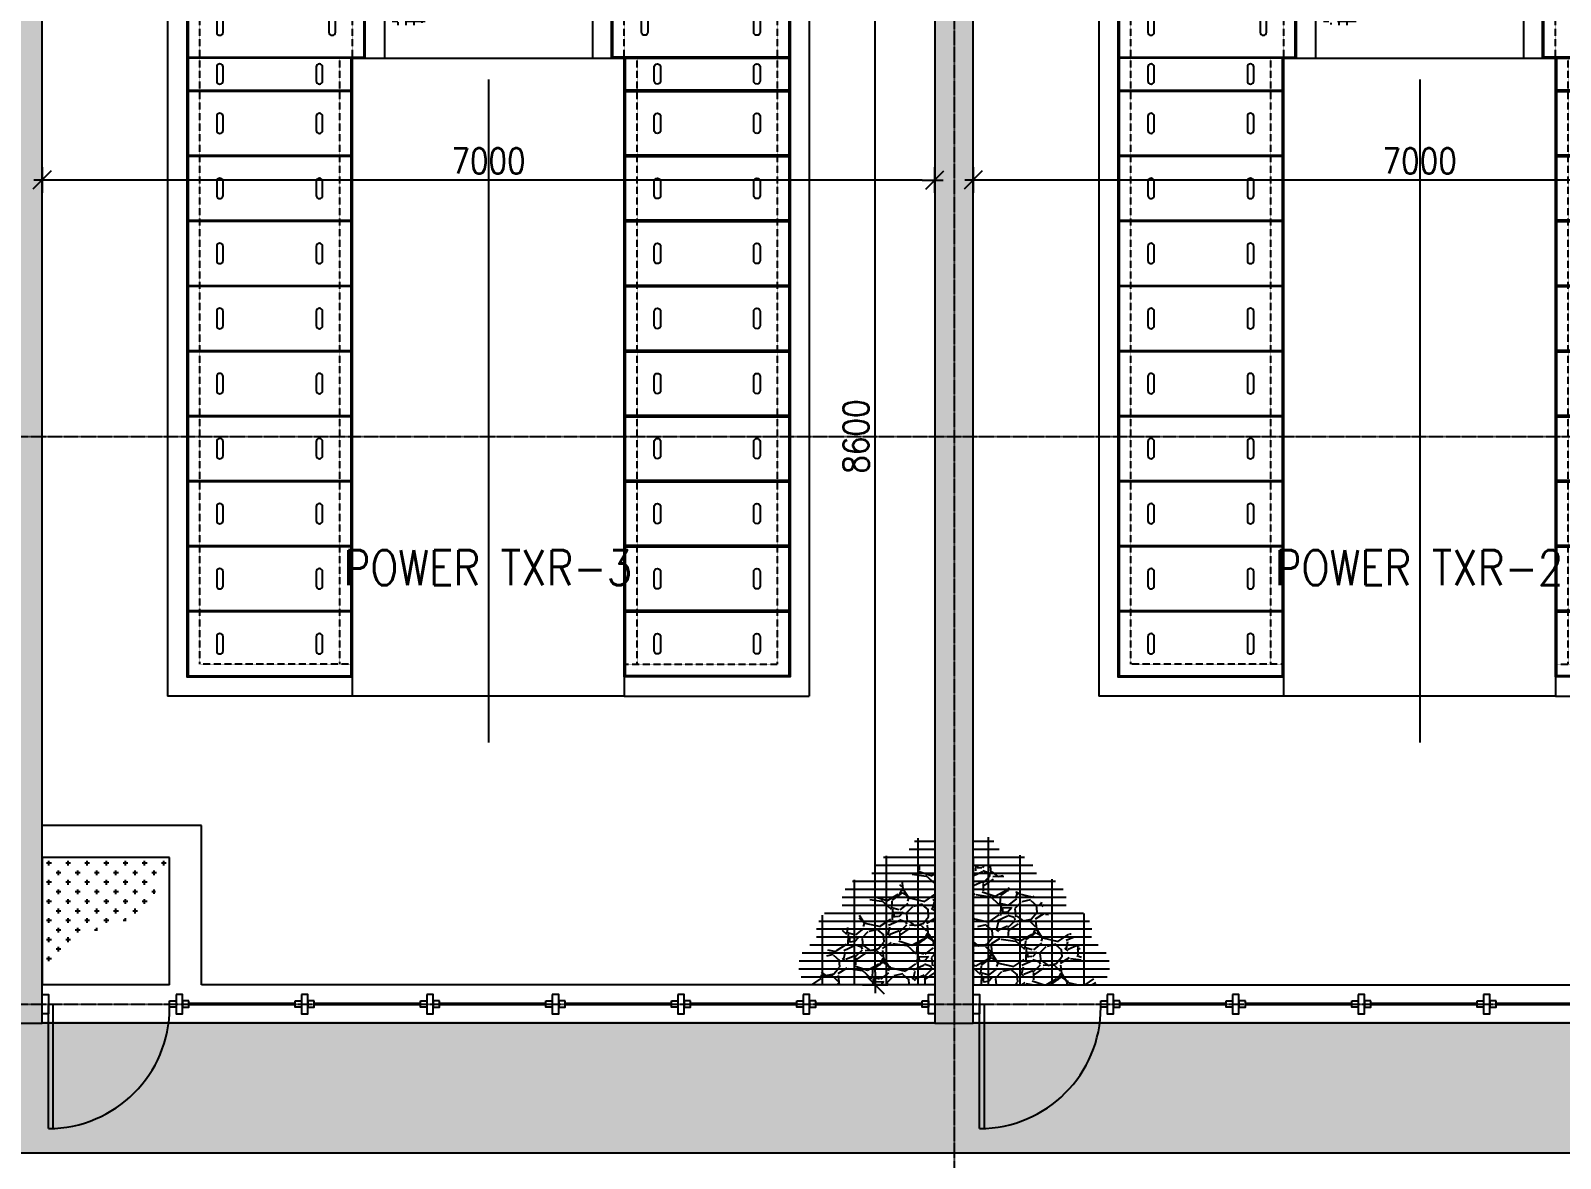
# Model space of a CAD drawing. Header units: metres. Extents: x 841183 to 1048542, y 259326 to 317714.
# Drawn here: x 933733 to 945726, y 279243 to 288084 of the extents above; entities that cross this region are included whole.
import ezdxf
from ezdxf import colors
from ezdxf.entities.mleader import LeaderData, LeaderLine
from ezdxf.math import Vec2, Vec3

# ---------------------------------------------------------------- set-up
doc = ezdxf.new("R2010")
doc.units = ezdxf.units.M
doc.header["$PDMODE"] = 34
for name, pattern in [('CENTER2', [1.125, 0.75, -0.125, 0.125, -0.125]), ('HIDDEN', [0.375, 0.25, -0.125]), ('VILLA AXIS$0$CENTER', [2, 1.25, -0.25, 0.25, -0.25])]:
    doc.linetypes.add(name, pattern=pattern)
for name, color, linetype in [('1-FENCE', 252, 'Continuous'), ('A-AXIS LINE', 253, 'Continuous'), ('A-BRICK', 3, 'Continuous'), ('G-RC-WALL', 252, 'Continuous'), ('G-TEXT', 252, 'Continuous'), ('INTEC -CONC WALL BELOW', 2, 'Continuous'), ('INTEC -FENCE', 252, 'Continuous'), ('INTEC -RC-WALL', 252, 'Continuous'), ('PAMCAD-PROJECTION', 7, 'Continuous')]:
    doc.layers.add(name, color=color, linetype=linetype)
for name, color, linetype, transparency in [('A-AXIS DIMENSION', 252, 'Continuous', 0.6), ('A-HATCH', 252, 'Continuous', 0.6), ('A-REFLECT DOWN', 252, 'Continuous', 0.6), ('G-HATCH', 253, 'Continuous', 0.6), ('G-HATCH-COL-WALL', 253, 'Continuous', 0.6)]:
    doc.layers.add(name, color=color, linetype=linetype, transparency=transparency)
doc.styles.add('romans', font='romans.shx', dxfattribs={"width": 0.85})
doc.styles.get("Standard").update_dxf_attribs({"font": 'ARIALN.TTF'})
doc.dimstyles.new('DIM-100', dxfattribs={"dimtxt": 200, "dimasz": 100, "dimexe": 50, "dimexo": 75, "dimgap": 50, "dimtad": 1, "dimdec": 0, "dimrnd": 5, "dimzin": 9, "dimdsep": 46, "dimtxsty": 'romans', "dimblk1": 'D-oblique', "dimblk2": 'D-oblique', "dimsah": 1, "dimcen": 100, "dimdle": 100, "dimclrd": 256, "dimclre": 256, "dimclrt": 131, "dimadec": 0, "dimazin": 0, "dimtfac": 1, "dimtdec": 0, "dimtofl": 0, "dimtmove": 2, "dimatfit": 3, "dimldrblk": 'OBLIQUE', "dimfxl": 100, "dimfxlon": 1, "dimtfillclr": 256, "dimtolj": 1, "dimtzin": 0, "dimarcsym": 0})

# ---------------------------------------------------------------- blocks, each defined once
blk = doc.blocks.new('A$C10b3fa2f')
at = {"layer": 'A-REFLECT DOWN'}
h = blk.add_hatch(dxfattribs=at)
h.set_pattern_fill('AR-HBONE', color=256, scale=75, style=0)
h.set_pattern_definition([(45, (-872853.3, -501345.44), (0, 424.26407), [900, -300]), (135, (-872641.16, -501133.3), (3e-14, 424.26407), [900, -300])])
h.paths.add_polyline_path([(-40951.9, -7637.1), (-40445.1, -7637.1), (-40278.2, -7926.1), (-40445.1, -8215.1), (-40951.9, -8215.1), (-41118.8, -7926.1)])
edge = h.paths.add_edge_path()
edge.add_line((-40250.6, -6912.7), (-42275.6, -6912.7))
edge.add_line((-42275.6, -6912.7), (-42275.6, -105.8))
edge.add_line((-42275.6, -105.8), (-42275.6, 38.9))
edge.add_line((-42275.6, 38.9), (-43125, 38.9))
edge.add_line((-43125, 38.9), (-43125, -30517.1))
edge.add_line((-43125, -30517.1), (-43000, -30517.1))
edge.add_line((-43000, -30517.1), (-43000, -32386.1))
edge.add_line((-43000, -32386.1), (-6450, -32386.1))
edge.add_arc((-6450, -25886.1), 6500, 270, 360)
edge.add_line((50, -25886.1), (50, -22117.5))
edge.add_line((50, -22117.5), (-3025.4, -22117.5))
edge.add_line((-3025.4, -22117.5), (-3025.4, -31367.5))
edge.add_line((-3025.4, -31367.5), (-37875.6, -31367.3))
edge.add_line((-37875.6, -31367.3), (-37875.6, -22117.5))
edge.add_line((-37875.6, -22117.5), (-40250.6, -22117.5))
edge.add_line((-40250.6, -22117.5), (-40250.6, -6912.7))
at = {"layer": 'A-REFLECT DOWN', "color": 252, "elevation": 73.9}
blk.add_lwpolyline([(50, -22130.8), (50, -25900.3, -0.414213), (-6450, -32400.3), (-43000, -32400.3)], format="xyb", dxfattribs=at)
blk = doc.blocks.new('A$C5F633074')
at = {"layer": '1-FENCE'}
blk.add_lwpolyline([(1000, 1050), (1000, 75), (965, 75), (965, 1049)], dxfattribs=at)
for points in [[(1050, 150), (1050, 0), (1000, 0), (1000, 150)], [(50, 50), (0, 50), (0, 100), (50, 100)]]:
    blk.add_lwpolyline(points, close=True, dxfattribs=at)
blk.add_arc((1000, 100), 950, 90, 180, dxfattribs=at)
blk = doc.blocks.new('D-oblique')
for p, q in [((-1, 0), (0.65, 0)), ((-0.71, -0.71), (0.71, 0.71)), ((0, -1), (0, 1))]:
    blk.add_line(p, q)
blk = doc.blocks.new('*D459')
at = {"layer": 'A-AXIS DIMENSION', "lineweight": -2, "transparency": 16777216}
for p, q in [((-30476, -24946), (-30476, -25096)), ((-23576, -25046), (-30376, -25046)), ((-23476, -24946), (-23476, -25096))]:
    blk.add_line(p, q, dxfattribs=at)
at = {"layer": 'Defpoints', "color": 0, "transparency": 16777216}
for p in [(-30476, -24026, 0), (-23476, -24026, 0), (-30476, -25046)]:
    blk.add_point(p, dxfattribs=at)
at = {"layer": 'A-AXIS DIMENSION', "lineweight": -2, "transparency": 16777216, "xscale": 100, "yscale": 100, "zscale": 100, "rotation": 180}
blk.add_blockref('D-oblique', (-30476, -25046), dxfattribs=at)
at = {"layer": 'A-AXIS DIMENSION', "lineweight": -2, "transparency": 16777216, "xscale": 100, "yscale": 100, "zscale": 100}
blk.add_blockref('D-oblique', (-23476, -25046), dxfattribs=at)
at = {"layer": 'A-AXIS DIMENSION', "color": 252, "transparency": 16777216, "insert": (-26976, -24896), "char_height": 200, "attachment_point": 5, "style": 'romans'}
blk.add_mtext('\\A1;7000', dxfattribs=at)
blk = doc.blocks.new('_OBLIQUE')
at = {"color": 0, "linetype": 'ByBlock'}
blk.add_line((-0.5, -0.5), (0.5, 0.5), dxfattribs=at)
blk = doc.blocks.new('*D460')
at = {"layer": 'A-AXIS DIMENSION', "lineweight": -2, "transparency": 16777216}
for p, q in [((-23847, -22757), (-23995, -22757)), ((-23945, -31256), (-23945, -22857)), ((-23847, -31356), (-23995, -31356))]:
    blk.add_line(p, q, dxfattribs=at)
at = {"layer": 'Defpoints', "color": 0, "transparency": 16777216}
for p in [(-23945, -22757), (-23535, -22757, -68), (-23535, -31356, -68)]:
    blk.add_point(p, dxfattribs=at)
at = {"layer": 'A-AXIS DIMENSION', "lineweight": -2, "transparency": 16777216, "xscale": 100, "yscale": 100, "zscale": 100}
for p, rotation in [((-23945, -22757), 90), ((-23945, -31356), 270)]:
    blk.add_blockref('D-oblique', p, dxfattribs=dict(at, rotation=rotation))
at = {"layer": 'A-AXIS DIMENSION', "color": 252, "transparency": 16777216, "insert": (-24095, -27057), "char_height": 200, "attachment_point": 5, "rotation": 90, "style": 'romans'}
blk.add_mtext('\\A1;8600', dxfattribs=at)
blk = doc.blocks.new('*D461')
at = {"layer": 'A-AXIS DIMENSION', "lineweight": -2, "transparency": 16777216}
for p, q in [((-23176, -24946), (-23176, -25096)), ((-16276, -25046), (-23076, -25046)), ((-16176, -24946), (-16176, -25096))]:
    blk.add_line(p, q, dxfattribs=at)
at = {"layer": 'Defpoints', "color": 0, "transparency": 16777216}
for p in [(-23176, -24026, 0), (-16176, -24026, 0), (-23176, -25046)]:
    blk.add_point(p, dxfattribs=at)
at = {"layer": 'A-AXIS DIMENSION', "lineweight": -2, "transparency": 16777216, "xscale": 100, "yscale": 100, "zscale": 100, "rotation": 180}
blk.add_blockref('D-oblique', (-23176, -25046), dxfattribs=at)
at = {"layer": 'A-AXIS DIMENSION', "lineweight": -2, "transparency": 16777216, "xscale": 100, "yscale": 100, "zscale": 100}
blk.add_blockref('D-oblique', (-16176, -25046), dxfattribs=at)
at = {"layer": 'A-AXIS DIMENSION', "color": 252, "transparency": 16777216, "insert": (-19676, -24896), "char_height": 200, "attachment_point": 5, "style": 'romans'}
blk.add_mtext('\\A1;7000', dxfattribs=at)
blk = doc.blocks.new('pre-cast-01')
at = {"layer": 'A-HATCH', "elevation": -68}
blk.add_lwpolyline([(840288, 280765), (841568, 280765), (841568, 280265), (840288, 280265)], close=True, dxfattribs=at)
for points in [[(840538, 280435), (840538, 280435, -0.414214), (840513, 280460), (840513, 280570, -0.414214), (840538, 280595), (840538, 280595, -0.414214), (840563, 280570), (840563, 280460, -0.414214)], [(841318, 280435), (841318, 280435, -0.414214), (841293, 280460), (841293, 280570, -0.414214), (841318, 280595), (841318, 280595, -0.414214), (841343, 280570), (841343, 280460, -0.414214)]]:
    blk.add_lwpolyline(points, format="xyb", close=True, dxfattribs=at)
blk = doc.blocks.new('pre cast-02')
at = {"layer": 'A-HATCH', "elevation": -68}
blk.add_lwpolyline([(840188, 285450), (841568, 285450), (841568, 284950), (840188, 284950)], close=True, dxfattribs=at)
for points in [[(840438, 285120), (840438, 285120, -0.414214), (840413, 285145), (840413, 285255, -0.414214), (840438, 285280), (840438, 285280, -0.414214), (840463, 285255), (840463, 285145, -0.414214)], [(841318, 285120), (841318, 285120, -0.414214), (841293, 285145), (841293, 285255, -0.414214), (841318, 285280), (841318, 285280, -0.414214), (841343, 285255), (841343, 285145, -0.414214)]]:
    blk.add_lwpolyline(points, format="xyb", close=True, dxfattribs=at)
blk = doc.blocks.new('A$Ce9738e30')
at = {"layer": 'G-HATCH'}
h = blk.add_hatch(dxfattribs=at)
h.set_pattern_fill('GRAVEL', color=256, scale=400, angle=240.5647, style=0)
h.set_pattern_definition([(251.4225475, (-963602.642, -276143.983), (-1562.6680208, -4556.102281), [53.8144, -5327.6352]), (294.4656475, (-963619.786, -276194.993), (-2010.55638467, 4376.9469131), [92.3472, -9142.37]), (346.9249475, (-963581.54, -276279.048), (-5797.7732358, 1321.2972175), [65.1152, -6446.4128]), (212.1616475, (-963591.967, -276464.055), (6770.71076357, 4279.8920979), [84.0952, -8325.4232]), (186.6016475, (-963663.158, -276508.82), (5163.2547749, 617.09172687), [82.462, -8163.7492]), (122.1616475, (-963745.073, -276518.3), (4279.8920979, -6770.71076357), [84.0952, -8325.4232]), (81.7411475, (-963789.838, -276447.109), (-928.14445845, -6494.50134487), [111.2116, -11009.9396]), (47.1800475, (-963773.863, -276337.05), (6287.97634959, 6763.2352468), [104.9952, -10394.5284]), (358.0057475, (-963702.498, -276260.037), (6101.34765053, -231.42445577), [84.38, -8353.6292]), (304.1989475, (-963618.17, -276262.974), (-2510.7025638, 3635.433022), [96.3328, -4720.3052]), (257.0379475, (-963564.023, -276342.65), (-1473.08581373, -6342.71381525), [124.5792, -12333.35]), (340.6212475, (-963790.06, -276121.14), (3466.2207321, -1259.0930383), [42.5204, -4209.5376]), (307.9661475, (-963749.95, -276135.248), (-3252.2249736, 4135.5810533), [80.8948, -8008.6044]), (254.435348, (-963700.18, -276199.02), (-348.364424, -196.57652), [56.5684, -509.1168]), (276.2367475, (-963644.62, -276199.82), (-286.1531297, 2134.974661), [30.4632, -3015.846]), (187.6339475, (-963641.31, -276230.1), (1241.669483, 241.365135), [43.0812, -2110.9848]), (88.4715475, (-963684.01, -276235.826), (107.0005207, 1438.2456603), [69.9716, -2262.4092]), (317.870248, (-963682.14, -276165.88), (-741.516757, 500.152643), [50.5964, -1214.3148]), (103.0458475, (-963527.296, -276432.154), (-920.67457703, 4073.3718661), [70.88, -7017.138]), (49.0891475, (-963543.295, -276363.104), (-3045.70333955, -3555.79704165), [59.4644, -5886.9632]), (186.2367475, (-963612.47, -276126.564), (2134.974661, 286.1531297), [60.926, -2985.3832]), (135.8248475, (-963673.036, -276133.183), (3010.8553978, -2893.9159991), [70.88, -7017.138]), (139.9913475, (-963743.28, -276554.03), (1679.6098789, -1348.670102), [68.352, -3349.2496]), (184.6602475, (-963795.636, -276510.088), (4814.8894177, 420.52282105), [57.2712, -5669.8572]), (52.6339475, (-963962.8, -276319.657), (1348.668318, 1679.6113197), [60.926, -2985.3832]), (102.0813475, (-963925.824, -276271.235), (1162.03896726, -5315.04156154), [67.0524, -6638.1696]), (49.9913475, (-963866.48, -276490.356), (-1348.670102, -1679.6098789), [34.176, -3383.4256]), (18.1254475, (-963951.006, -276340.56), (1590.033519, 437.942478), [20.396, -2019.2116]), (313.471548, (-963931.62, -276334.21), (-938.093114, 848.517067), [82.462, -1566.78]), (293.4263475, (-963874.888, -276394.058), (-1617.4004274, 3680.21940134), [76.42, -7565.5692]), (175.745248, (-963715.36, -276253.52), (893.305197, 44.788043), [57.6888, -1384.5316]), (126.2781475, (-963772.892, -276249.238), (-4038.53103875, 5529.03867919), [100.7176, -9971.0252]), (58.4899475, (-963832.487, -276168.044), (-1652.2445233, -2769.4925405), [41.1824, -4077.0696]), (29.435348, (-963810.96, -276132.93), (544.94077, -151.78786), [24, -376]), (359.1789475, (-963860.506, -276395.128), (-3224.8558892, 17.419814), [55.5696, -5501.408]), (71.4225475, (-963804.942, -276395.924), (1562.6680208, 4556.102281), [107.6288, -5273.8208]), (119.435348, (-963770.65, -276293.9), (151.78786, 544.94077), [104, -296]), (154.1305475, (-963821.763, -276203.329), (4404.3166427, -2107.6042857), [63.2456, -6261.3096]), (225.3807475, (-963878.67, -276175.733), (-1196.880877, -1134.670125), [58.2408, -2853.8032]), (271.7893475, (-963919.578, -276217.188), (251.30597703, -8584.6866277), [94.826, -9387.7896]), (304.0092475, (-963916.617, -276311.968), (2903.85653717, -4332.16087772), [100.3196, -9931.6296])])
edge = h.paths.add_edge_path()
edge.add_line((2695, -7), (3631, -7))
edge.add_arc((3396, -60), 240, 634.8193, 732.5826, ccw=False)
edge.add_arc((3168, -357), 255, 627.8505, 733.0975, ccw=False)
edge.add_arc((2911, -609), 247, 969.43, 1079.43, ccw=False)
edge.add_arc((2602, -761), 236, 1013.1584, 1060.2069, ccw=False)
edge.add_line((2695, -978), (2695, -7))
h = blk.add_hatch(dxfattribs=at)
h.set_pattern_fill('GRATE', color=256, scale=2000, angle=270, style=0)
h.set_pattern_definition([(90, (-963759.47, -276591.38), (62.5, -7e-14), []), (360, (-963759.47, -276591.38), (-2e-13, -250), [])])
edge = h.paths.add_edge_path()
edge.add_line((2745, -7), (3928, -7))
edge.add_arc((3730, -28), 200, 636.8318, 725.784, ccw=False)
edge.add_arc((3572, -310), 200, 634.8193, 744.8193, ccw=False)
edge.add_arc((3396, -544), 196, 620.0125, 730.0125, ccw=False)
edge.add_arc((3156, -734), 206, 969.43, 1079.43, ccw=False)
edge.add_arc((2892, -882), 196, 956.6395, 1066.6395, ccw=False)
edge.add_arc((2599, -954), 207, 1034.9598, 1053.7499, ccw=False)
edge.add_line((2745, -1101), (2745, -7))
at = {"layer": 'A-HATCH', "elevation": 0}
for points in [[(2524, -10), (1144, -10), (1144, -305), (2524, -305)], [(4474, -10), (5854, -10), (5854, -305), (4474, -305)], [(2424, -1335), (1144, -1335), (1144, -1585), (2424, -1585)], [(4574, -1335), (5854, -1335), (5854, -1585), (4574, -1585)]]:
    blk.add_lwpolyline(points, close=True, dxfattribs=at)
for points in [[(1394, -242), (1394, -242, 0.414214), (1419, -217), (1419, -107, 0.414214), (1394, -82), (1394, -82, 0.414214), (1369, -107), (1369, -217, 0.414214)], [(2274, -242), (2274, -242, 0.414214), (2299, -217), (2299, -107, 0.414214), (2274, -82), (2274, -82, 0.414214), (2249, -107), (2249, -217, 0.414214)], [(4724, -242), (4724, -242, -0.414214), (4699, -217), (4699, -107, -0.414214), (4724, -82), (4724, -82, -0.414214), (4749, -107), (4749, -217, -0.414214)], [(5604, -242), (5604, -242, -0.414214), (5579, -217), (5579, -107, -0.414214), (5604, -82), (5604, -82, -0.414214), (5629, -107), (5629, -217, -0.414214)], [(1394, -1538), (1394, -1538, 0.414214), (1419, -1513), (1419, -1403, 0.414214), (1394, -1378), (1394, -1378, 0.414214), (1369, -1403), (1369, -1513, 0.414214)], [(2174, -1538), (2174, -1538, 0.414214), (2199, -1513), (2199, -1403, 0.414214), (2174, -1378), (2174, -1378, 0.414214), (2149, -1403), (2149, -1513, 0.414214)], [(4824, -1538), (4824, -1538, -0.414214), (4799, -1513), (4799, -1403, -0.414214), (4824, -1378), (4824, -1378, -0.414214), (4849, -1403), (4849, -1513, -0.414214)], [(5604, -1538), (5604, -1538, -0.414214), (5579, -1513), (5579, -1403, -0.414214), (5604, -1378), (5604, -1378, -0.414214), (5629, -1403), (5629, -1513, -0.414214)]]:
    blk.add_lwpolyline(points, format="xyb", close=True, dxfattribs=at)
at = {"layer": 'G-RC-WALL'}
for p, q in [((984, 0), (984, -6335, 0)), ((2684, 0), (2684, -1335, 0)), ((4314, 0), (4314, -1335, 0)), ((6014, 0), (6014, -6335, 0)), ((2434, -6335, 0), (984, -6335, 0)), ((4564, -6335, 0), (6014, -6335, 0))]:
    blk.add_line(p, q, dxfattribs=at)
at = {"layer": 'G-RC-WALL', "linetype": 'HIDDEN'}
for p, q in [((1234, 0), (1234, -6085, 0)), ((5764, 0), (5764, -6085, 0)), ((2334, -6085, 0), (2334, -1327, 0)), ((4664, -6085, 0), (4664, -1327, 0)), ((2434, -6085, 0), (1234, -6085, 0)), ((4564, -6085, 0), (5764, -6085, 0))]:
    blk.add_line(p, q, dxfattribs=at)
at = {"layer": 'G-RC-WALL', "elevation": 0}
for points in [[(1134, 0), (1134, -6185), (2434, -6185), (2434, -1335), (2534, -1335), (2534, -1327)], [(2534, -1327), (2534, 0)], [(5864, 0), (5864, -6185), (4564, -6185), (4564, -1335), (4464, -1335), (4464, -1327)], [(4464, -1327), (4464, 0)], [(2434, -6335), (2434, -1335), (4564, -1335), (4564, -6335)], [(4564, -6335), (2434, -6335)]]:
    blk.add_lwpolyline(points, dxfattribs=at)
at = {"layer": 'G-RC-WALL', "linetype": 'HIDDEN', "elevation": 0}
for points in [[(2434, -1327), (2434, 0)], [(4564, -1327), (4564, 0)], [(2434, -1327), (2434, 0)], [(4564, -1327), (4564, 0)]]:
    blk.add_lwpolyline(points, dxfattribs=at)
at = {"layer": 'A-BRICK', "xscale": -1}
for name, p in [('pre cast-02', (842712, -285765, -144)), ('pre cast-02', (842712, -286275, -144)), ('pre-cast-01', (842712, -282360, 68)), ('pre-cast-01', (842712, -282870, 68)), ('pre-cast-01', (842712, -283380, 68)), ('pre-cast-01', (842712, -283890, 68)), ('pre-cast-01', (842712, -284400, 68)), ('pre-cast-01', (842712, -284910, 68)), ('pre-cast-01', (842712, -285420, 68)), ('pre-cast-01', (842712, -285930, 68)), ('pre-cast-01', (842712, -286440, 68))]:
    blk.add_blockref(name, p, dxfattribs=at)
at = {"layer": 'A-BRICK'}
for name, p in [('pre cast-02', (-835714, -285765, -144)), ('pre cast-02', (-835714, -286275, -144)), ('pre-cast-01', (-835714, -282360, 68)), ('pre-cast-01', (-835714, -282870, 68)), ('pre-cast-01', (-835714, -283380, 68)), ('pre-cast-01', (-835714, -283890, 68)), ('pre-cast-01', (-835714, -284400, 68)), ('pre-cast-01', (-835714, -284910, 68)), ('pre-cast-01', (-835714, -285420, 68)), ('pre-cast-01', (-835714, -285930, 68)), ('pre-cast-01', (-835714, -286440, 68))]:
    blk.add_blockref(name, p, dxfattribs=at)
blk = doc.blocks.new('A$Caca1db55')
ml = blk.add_multileader_mtext('Standard')
ml.set_content('1x100% IG EXTRACT FAN\\PFOR 33kV SWGR', color=256)
ml.set_leader_properties()
ml.build(insert=Vec2(0, 0))
ml.multileader.update_dxf_attribs({"text_left_attachment_type": 2, "text_right_attachment_type": 2, "dogleg_length": 200, "arrow_head_size": 200})
ctx = ml.context
ctx.base_point, ctx.char_height, ctx.arrow_head_size, ctx.landing_gap_size, ctx.plane_origin = Vec3(-23953, -22332, -14), 150, 200, 100, Vec3(-28509, -22819, -14)
ctx.left_attachment, ctx.right_attachment = 2, 2
notes = []
notes.append((ctx, [(1, (1, 1, 0), (-24153, -22332, -14), (1, 0), 200, [(0, [(-24263, -21031, -14)], 0, [])])]))
ctx.mtext.insert, ctx.mtext.flow_direction = Vec3(-23853, -22128, -14), 5
ctx.mtext.has_bg_fill, ctx.mtext.bg_color, ctx.mtext.bg_scale_factor, ctx.mtext.bg_transparency, ctx.mtext.use_window_bg_color = 1, -1027028792, 1.5, 0, 1
for ctx, leaders in notes:
    for number, flags, end, landing, length, lines in leaders:
        leader = LeaderData()
        leader.index, (leader.has_last_leader_line, leader.has_dogleg_vector, leader.attachment_direction) = number, flags
        leader.last_leader_point, leader.dogleg_vector, leader.dogleg_length = Vec3(end), Vec3(landing), length
        for number, points, colour, breaks in lines:
            line = LeaderLine()
            line.index, line.vertices, line.color, line.breaks = number, Vec3.list(points), colors.encode_raw_color(colour), breaks
            leader.lines.append(line)
        ctx.leaders.append(leader)
blk = doc.blocks.new('A$Cef9c9996')
at = {"layer": 'A-REFLECT DOWN'}
h = blk.add_hatch(dxfattribs=at)
h.set_pattern_fill('AR-HBONE', color=256, scale=75, style=0)
h.set_pattern_definition([(45, (-873053.33, -501634.64), (0, 424.26407), [900, -300]), (135, (-872841.2, -501422.5), (3e-14, 424.26407), [900, -300])])
h.paths.add_polyline_path([(-41151.96082, -7926.32103), (-40645.1139, -7926.32103), (-40478.26212, -8215.31679), (-40645.1139, -8504.31255), (-41151.96082, -8504.31255), (-41318.8126, -8215.31679)])
edge = h.paths.add_edge_path()
edge.add_line((-40450.61533, -7201.94287), (-42475.61533, -7201.94287))
edge.add_line((-42475.61533, -7201.94287), (-42475.61533, -394.99875))
edge.add_line((-42475.61533, -394.99875), (-42475.61533, -250.33845))
edge.add_line((-42475.61533, -250.33845), (-43325.04045, -250.33845))
edge.add_line((-43325.04045, -250.33845), (-43325.03899, -30806.27827))
edge.add_line((-43325.03899, -30806.27827), (-43200.04115, -30806.27827))
edge.add_line((-43200.04115, -30806.27827), (-43200.04115, -32675.32518))
edge.add_line((-43200.04115, -32675.32518), (-6650.05266, -32675.32518))
edge.add_arc((-6650.05266, -26175.32518), 6500, 270, 360)
edge.add_line((-150.05266, -26175.32518), (-150.05266, -22406.69091))
edge.add_line((-150.05266, -22406.69091), (-3225.46308, -22406.69091))
edge.add_line((-3225.46308, -22406.69091), (-3225.46308, -31656.6906))
edge.add_line((-3225.46308, -31656.6906), (-38075.61537, -31656.47599))
edge.add_line((-38075.61537, -31656.47599), (-38075.61537, -22406.6906))
edge.add_line((-38075.61537, -22406.6906), (-40450.61533, -22406.6906))
edge.add_line((-40450.61533, -22406.6906), (-40450.61533, -7201.94287))
at = {"layer": 'G-HATCH'}
h = blk.add_hatch(dxfattribs=at)
h.set_pattern_fill('GRATE', color=256, scale=2000, angle=180, style=0)
h.set_pattern_definition([(360, (-300058.05, 935916.42), (-8e-14, -62.5), []), (270, (-300058.05, 935916.42), (-250, 3e-13), [])])
edge = h.paths.add_edge_path()
edge.add_line((-23474.16803, -31354.07581), (-23474.16803, -30170.81038))
edge.add_arc((-23494.31328, -30369.69026), 199.89757, -275.783963026, -186.831818712)
edge.add_arc((-23776.83392, -30527.63533), 200.2167, -294.819267514, -184.819267614)
edge.add_arc((-24010.37999, -30703.60342), 195.77049, -280.012487255, -170.012487355)
edge.add_arc((-24201.1351, -30943.47677), 205.93037, -629.430012537, -519.430012637)
edge.add_arc((-24348.58265, -31206.78816), 196.26946, -616.639481551, -506.639481651)
edge.add_arc((-24421.0189, -31500.24718), 206.86271, -603.749918647, -584.959804767)
edge.add_line((-24567.39551, -31354.07581), (-23474.16803, -31354.07581))
h = blk.add_hatch(dxfattribs=at)
h.set_pattern_fill('GRATE', color=256, scale=2000, angle=180, style=0)
h.set_pattern_definition([(360, (-292758.05, 935916.42), (-8e-14, -62.5), []), (270, (-292758.05, 935916.42), (-250, 3e-13), [])])
edge = h.paths.add_edge_path()
edge.add_line((-23177.0627, -31354.07581), (-23177.0627, -30170.81038))
edge.add_arc((-23156.91746, -30369.69026), 199.89757, 726.831818712, 815.783963026, ccw=False)
edge.add_arc((-22874.39682, -30527.63533), 200.2167, 724.819267614, 834.819267514, ccw=False)
edge.add_arc((-22640.85074, -30703.60342), 195.77049, 710.012487355, 820.012487255, ccw=False)
edge.add_arc((-22450.09564, -30943.47677), 205.93037, 1059.430012637, 1169.430012537, ccw=False)
edge.add_arc((-22302.64808, -31206.78816), 196.26946, 1046.639481651, 1156.639481551, ccw=False)
edge.add_arc((-22230.21183, -31500.24718), 206.86271, 1124.959804767, 1143.749918647, ccw=False)
edge.add_line((-22083.83523, -31354.07581), (-23177.0627, -31354.07581))
h = blk.add_hatch(dxfattribs=at)
h.set_pattern_fill('CROSS', color=256, scale=300, angle=-270, style=0)
h.set_pattern_definition([(90, (-1030223.12, -303311.406), (-75, 75), [37.5, -112.5]), (180, (-1030204.37, -303292.656), (-75, -75), [37.5, -112.5])])
edge = h.paths.add_edge_path()
edge.add_spline(control_points=[(-30475.61537, -31356.47628), (-30410.47744, -31223.65946), (-30262.24932, -30921.421), (-29669.81803, -30897.10048), (-29539.95437, -30535.58414), (-29475.61537, -30356.47628)], knot_values=[0, 0, 0, 0, 419.0533606415, 953.5994301289, 1478.4730783566, 1478.4730783566, 1478.4730783566, 1478.4730783566], degree=3, periodic=0)
edge.add_line((-29475.61537, -30356.47628), (-30475.61537, -30356.47628))
edge.add_line((-30475.61537, -30356.47628), (-30475.61537, -31356.47628))
h = blk.add_hatch(dxfattribs=at)
h.set_pattern_fill('GRAVEL', color=256, scale=400, angle=150.564652468, style=0)
h.set_pattern_definition([(161.4225475, (-299610.65, 935709.59), (-4556.102281, 1562.6680208), [53.8144, -5327.6352]), (204.4656475, (-299661.661, 935726.734), (4376.9469131, 2010.55638467), [92.3472, -9142.37]), (256.9249475, (-299745.716, 935688.489), (1321.2972175, 5797.7732358), [65.1152, -6446.4128]), (122.1616475, (-299930.723, 935698.915), (4279.8920979, -6770.71076357), [84.0952, -8325.4232]), (96.6016475, (-299975.487, 935770.106), (617.09172687, -5163.2547749), [82.462, -8163.7492]), (32.1616475, (-299984.968, 935852.02), (-6770.71076357, -4279.8920979), [84.0952, -8325.4232]), (351.7411475, (-299913.777, 935896.786), (-6494.50134487, 928.14445845), [111.2116, -11009.9396]), (317.1800475, (-299803.719, 935880.81), (6763.2352468, -6287.97634959), [104.9952, -10394.5284]), (268.0057475, (-299726.706, 935809.445), (-231.42445577, -6101.34765053), [84.38, -8353.6292]), (214.1989475, (-299729.642, 935725.116), (3635.433022, 2510.7025638), [96.3328, -4720.3052]), (167.0379475, (-299809.318, 935670.971), (-6342.71381525, 1473.08581373), [124.5792, -12333.35]), (250.6212475, (-299587.808, 935897.01), (-1259.0930383, -3466.2207321), [42.5204, -4209.5376]), (217.9661475, (-299601.916, 935856.897), (4135.5810533, 3252.2249736), [80.8948, -8008.6044]), (164.435348, (-299665.7, 935807.13), (-196.57652, 348.364424), [56.5684, -509.1168]), (186.2367475, (-299666.49, 935751.567), (2134.974661, 286.1531297), [30.4632, -3015.846]), (97.6339475, (-299696.77, 935748.26), (241.365135, -1241.669483), [43.0812, -2110.9848]), (358.4715475, (-299702.494, 935790.96), (1438.2456603, -107.0005207), [69.9716, -2262.4092]), (227.870248, (-299632.55, 935789.09), (500.152643, 741.516757), [50.5964, -1214.3148]), (13.0458475, (-299898.822, 935634.243), (4073.3718661, 920.67457703), [70.88, -7017.138]), (319.0891475, (-299829.772, 935650.243), (-3555.79704165, 3045.70333955), [59.4644, -5886.9632]), (96.2367475, (-299593.23, 935719.42), (286.1531297, -2134.974661), [60.926, -2985.3832]), (45.8248475, (-299599.851, 935779.984), (-2893.9159991, -3010.8553978), [70.88, -7017.138]), (49.9913475, (-300020.7, 935850.23), (-1348.670102, -1679.6098789), [68.352, -3349.2496]), (94.6602475, (-299976.756, 935902.583), (420.52282105, -4814.8894177), [57.2712, -5669.8572]), (322.6339475, (-299786.325, 936069.75), (1679.6113197, -1348.668318), [60.926, -2985.3832]), (12.0813475, (-299737.903, 936032.772), (-5315.04156154, -1162.03896726), [67.0524, -6638.1696]), (319.9913475, (-299957.024, 935973.426), (-1679.6098789, 1348.670102), [34.176, -3383.4256]), (288.1254475, (-299807.23, 936057.95), (437.942478, -1590.033519), [20.396, -2019.2116]), (223.471548, (-299800.88, 936038.57), (848.517067, 938.093114), [82.462, -1566.78]), (203.4263475, (-299860.726, 935981.836), (3680.21940134, 1617.4004274), [76.42, -7565.5692]), (85.745248, (-299720.19, 935822.31), (44.788043, -893.305197), [57.6888, -1384.5316]), (36.2781475, (-299715.906, 935879.84), (5529.03867919, 4038.53103875), [100.7176, -9971.0252]), (328.4899475, (-299634.712, 935939.435), (-2769.4925405, 1652.2445233), [41.1824, -4077.0696]), (299.435348, (-299599.6, 935917.9), (-151.78786, -544.94077), [24, -376]), (269.1789475, (-299861.796, 935967.454), (17.419814, 3224.8558892), [55.5696, -5501.408]), (341.4225475, (-299862.592, 935911.89), (4556.102281, -1562.6680208), [107.6288, -5273.8208]), (29.435348, (-299760.57, 935877.6), (544.94077, -151.78786), [104, -296]), (64.1305475, (-299669.997, 935928.71), (-2107.6042857, -4404.3166427), [63.2456, -6261.3096]), (135.3807475, (-299642.4, 935985.62), (-1134.670125, 1196.880877), [58.2408, -2853.8032]), (181.7893475, (-299683.856, 936026.526), (-8584.6866277, -251.30597703), [94.826, -9387.7896]), (214.0092475, (-299778.636, 936023.565), (-4332.16087772, -2903.85653717), [100.3196, -9931.6296])])
edge = h.paths.add_edge_path()
edge.add_line((-23474.16803, -31354.07581), (-23474.16803, -30418.61227))
edge.add_arc((-23526.50784, -30653.102), 240.26004, -282.582577857, -184.819267614)
edge.add_arc((-23823.68955, -30881.22174), 254.93669, -283.097539628, -177.850541788)
edge.add_arc((-24075.98855, -31137.88769), 247.11645, -629.430012537, -519.430012637)
edge.add_arc((-24227.36082, -31446.97374), 236.21674, -610.206860347, -563.158377827)
edge.add_line((-24444.54351, -31354.07581), (-23474.16803, -31354.07581))
h = blk.add_hatch(dxfattribs=at)
h.set_pattern_fill('GRAVEL', color=256, scale=400, angle=150.564652468, style=0)
h.set_pattern_definition([(161.4225475, (-292310.65, 935709.59), (-4556.102281, 1562.6680208), [53.8144, -5327.6352]), (204.4656475, (-292361.661, 935726.734), (4376.9469131, 2010.55638467), [92.3472, -9142.37]), (256.9249475, (-292445.716, 935688.489), (1321.2972175, 5797.7732358), [65.1152, -6446.4128]), (122.1616475, (-292630.723, 935698.915), (4279.8920979, -6770.71076357), [84.0952, -8325.4232]), (96.6016475, (-292675.487, 935770.106), (617.09172687, -5163.2547749), [82.462, -8163.7492]), (32.1616475, (-292684.968, 935852.02), (-6770.71076357, -4279.8920979), [84.0952, -8325.4232]), (351.7411475, (-292613.777, 935896.786), (-6494.50134487, 928.14445845), [111.2116, -11009.9396]), (317.1800475, (-292503.719, 935880.81), (6763.2352468, -6287.97634959), [104.9952, -10394.5284]), (268.0057475, (-292426.706, 935809.445), (-231.42445577, -6101.34765053), [84.38, -8353.6292]), (214.1989475, (-292429.642, 935725.116), (3635.433022, 2510.7025638), [96.3328, -4720.3052]), (167.0379475, (-292509.318, 935670.971), (-6342.71381525, 1473.08581373), [124.5792, -12333.35]), (250.6212475, (-292287.808, 935897.01), (-1259.0930383, -3466.2207321), [42.5204, -4209.5376]), (217.9661475, (-292301.916, 935856.897), (4135.5810533, 3252.2249736), [80.8948, -8008.6044]), (164.435348, (-292365.7, 935807.13), (-196.57652, 348.364424), [56.5684, -509.1168]), (186.2367475, (-292366.49, 935751.567), (2134.974661, 286.1531297), [30.4632, -3015.846]), (97.6339475, (-292396.77, 935748.26), (241.365135, -1241.669483), [43.0812, -2110.9848]), (358.4715475, (-292402.494, 935790.96), (1438.2456603, -107.0005207), [69.9716, -2262.4092]), (227.870248, (-292332.55, 935789.09), (500.152643, 741.516757), [50.5964, -1214.3148]), (13.0458475, (-292598.822, 935634.243), (4073.3718661, 920.67457703), [70.88, -7017.138]), (319.0891475, (-292529.772, 935650.243), (-3555.79704165, 3045.70333955), [59.4644, -5886.9632]), (96.2367475, (-292293.23, 935719.42), (286.1531297, -2134.974661), [60.926, -2985.3832]), (45.8248475, (-292299.851, 935779.984), (-2893.9159991, -3010.8553978), [70.88, -7017.138]), (49.9913475, (-292720.7, 935850.23), (-1348.670102, -1679.6098789), [68.352, -3349.2496]), (94.6602475, (-292676.756, 935902.583), (420.52282105, -4814.8894177), [57.2712, -5669.8572]), (322.6339475, (-292486.325, 936069.75), (1679.6113197, -1348.668318), [60.926, -2985.3832]), (12.0813475, (-292437.903, 936032.772), (-5315.04156154, -1162.03896726), [67.0524, -6638.1696]), (319.9913475, (-292657.024, 935973.426), (-1679.6098789, 1348.670102), [34.176, -3383.4256]), (288.1254475, (-292507.23, 936057.95), (437.942478, -1590.033519), [20.396, -2019.2116]), (223.471548, (-292500.88, 936038.57), (848.517067, 938.093114), [82.462, -1566.78]), (203.4263475, (-292560.726, 935981.836), (3680.21940134, 1617.4004274), [76.42, -7565.5692]), (85.745248, (-292420.19, 935822.31), (44.788043, -893.305197), [57.6888, -1384.5316]), (36.2781475, (-292415.906, 935879.84), (5529.03867919, 4038.53103875), [100.7176, -9971.0252]), (328.4899475, (-292334.712, 935939.435), (-2769.4925405, 1652.2445233), [41.1824, -4077.0696]), (299.435348, (-292299.6, 935917.9), (-151.78786, -544.94077), [24, -376]), (269.1789475, (-292561.796, 935967.454), (17.419814, 3224.8558892), [55.5696, -5501.408]), (341.4225475, (-292562.592, 935911.89), (4556.102281, -1562.6680208), [107.6288, -5273.8208]), (29.435348, (-292460.57, 935877.6), (544.94077, -151.78786), [104, -296]), (64.1305475, (-292369.997, 935928.71), (-2107.6042857, -4404.3166427), [63.2456, -6261.3096]), (135.3807475, (-292342.4, 935985.62), (-1134.670125, 1196.880877), [58.2408, -2853.8032]), (181.7893475, (-292383.856, 936026.526), (-8584.6866277, -251.30597703), [94.826, -9387.7896]), (214.0092475, (-292478.636, 936023.565), (-4332.16087772, -2903.85653717), [100.3196, -9931.6296])])
edge = h.paths.add_edge_path()
edge.add_line((-23177.0627, -31354.07581), (-23177.0627, -30418.61227))
edge.add_arc((-23124.7229, -30653.102), 240.26004, 724.819267614, 822.582577857, ccw=False)
edge.add_arc((-22827.54118, -30881.22174), 254.93669, 717.850541788, 823.097539628, ccw=False)
edge.add_arc((-22575.24218, -31137.88769), 247.11645, 1059.430012637, 1169.430012537, ccw=False)
edge.add_arc((-22423.86992, -31446.97374), 236.21674, 1103.158377827, 1150.206860347, ccw=False)
edge.add_line((-22206.68722, -31354.07581), (-23177.0627, -31354.07581))
at = {"layer": 'G-HATCH-COL-WALL'}
blk.add_hatch(color=256, dxfattribs=at).paths.add_polyline_path([(-23175.61537, -31656.47599), (-23175.61537, -22756.6906), (-16175.61537, -22756.6906), (-16175.61537, -31656.47599), (-15875.61537, -31656.47599), (-15875.61537, -22756.6906), (-8875.61537, -22756.6906), (-8875.61537, -31656.6906), (-8575.61537, -31656.6906), (-3225.46308, -31656.6906), (-3225.46308, -31356.6906), (-8575.61537, -31356.6906), (-8575.61537, -27206.6906), (-3225.46308, -27206.6906), (-3225.46308, -26906.6906), (-8575.61537, -26906.6906), (-8575.61537, -22756.6906), (-3225.46308, -22756.6906), (-3225.46308, -22456.6906), (-38075.61537, -22456.6906), (-38075.61537, -31656.47599), (-37775.61537, -31656.47599), (-37775.61537, -22756.6906), (-30775.61537, -22756.6906), (-30775.61537, -31656.47599), (-30475.61537, -31656.47599), (-30475.61537, -22756.6906), (-23475.61537, -22756.6906), (-23475.61537, -31656.47599)])
at = {"layer": 'A-AXIS LINE', "linetype": 'VILLA AXIS$0$CENTER', "ltscale": 4}
for p, q in [((-23325.61537, -22363.43469, 0.00007), (-23325.61537, -34394.0789, 0.00007)), ((-38578.32716, -27056.6906, -107.83912), (8014.64756, -27056.6906, 0.00007)), ((-38578.32716, -31506.6906, -107.83911), (8014.64756, -31506.6906, 0.00008))]:
    blk.add_line(p, q, dxfattribs=at)
at = {"layer": 'A-REFLECT DOWN', "elevation": 47.92292}
blk.add_lwpolyline([(-150.04508, -22405.84578), (-150.05266, -26175.33825, -0.4142129731), (-6650.05266, -32675.32518), (-43200.0412, -32675.32518)], format="xyb", dxfattribs=at)
at = {"layer": 'G-RC-WALL'}
for p, q in [((-29225.61537, -30106.47599, -20.13037), (-30475.61537, -30106.47599, -20.1304)), ((-29225.61537, -31356.47599, -20.13038), (-29225.61537, -30106.47599, -20.13037)), ((-30475.61537, -30356.47599, -20.1304), (-30475.61537, -31356.47599, -20.13041)), ((-29475.61537, -30356.47599, -20.13037), (-30475.61537, -30356.47599, -20.1304)), ((-29475.61537, -31356.47599, -20.13038), (-29475.61537, -30356.47599, -20.13037)), ((-23175.61537, -30356.47599, -20.1304), (-23175.61537, -31356.47599, -20.13041)), ((-29475.61537, -31356.47599, -20.13038), (-30475.61537, -31356.47599, -20.13041)), ((-26475.61537, -31356.47599, -20.13039), (-29225.61537, -31356.47599, -20.13037)), ((-23475.61537, -31356.47599, -20.1304), (-26975.61537, -31356.47599, -20.13036)), ((-23175.61537, -31356.47599, -20.1304), (-19675.61537, -31356.47599, -20.13036)), ((-20175.61537, -31356.47599, -20.13039), (-17425.61537, -31356.47599, -20.13037))]:
    blk.add_line(p, q, dxfattribs=at)
at = {"layer": 'G-RC-WALL', "linetype": 'CENTER2', "ltscale": 5, "elevation": -20.13037}
for points in [[(-26975.61537, -24256.6906), (-26975.61537, -29456.6906)], [(-19675.61537, -24256.6906), (-19675.61537, -29456.6906)]]:
    blk.add_lwpolyline(points, dxfattribs=at)
at = {"layer": 'INTEC -FENCE'}
for p, q in [((-28492.28537, -31501.47563, 47.92294), (-29325.61537, -31501.47563, -20.13039)), ((-28492.28537, -31511.47563, 47.92294), (-29325.61537, -31511.47563, -20.13039)), ((-28392.28537, -31431.47563, 47.92294), (-28442.28537, -31431.47563, 47.92294)), ((-28392.28537, -31531.47563, 47.92294), (-28392.28537, -31431.47563, 47.92294)), ((-27508.95537, -31501.47563, 47.92294), (-28342.28537, -31501.47563, -20.13039)), ((-27508.95537, -31511.47563, 47.92294), (-28342.28537, -31511.47563, -20.13039)), ((-27408.95537, -31431.47563, 47.92294), (-27458.95537, -31431.47563, 47.92294)), ((-27408.95537, -31531.47563, 47.92294), (-27408.95537, -31431.47563, 47.92294)), ((-26525.62537, -31501.47563, 47.92294), (-27358.95537, -31501.47563, -20.13039)), ((-26525.62537, -31511.47563, 47.92294), (-27358.95537, -31511.47563, -20.13039)), ((-26425.62537, -31431.47563, 47.92294), (-26475.62537, -31431.47563, 47.92294)), ((-26425.62537, -31531.47563, 47.92294), (-26425.62537, -31431.47563, 47.92294)), ((-25542.29537, -31501.47563, 47.92294), (-26375.62537, -31501.47563, -20.13039)), ((-25542.29537, -31511.47563, 47.92294), (-26375.62537, -31511.47563, -20.13039)), ((-25442.29537, -31431.47563, 47.92294), (-25492.29537, -31431.47563, 47.92294)), ((-25442.29537, -31531.47563, 47.92294), (-25442.29537, -31431.47563, 47.92294)), ((-24558.96537, -31501.47563, 47.92294), (-25392.29537, -31501.47563, -20.13039)), ((-24558.96537, -31511.47563, 47.92294), (-25392.29537, -31511.47563, -20.13039)), ((-24458.96537, -31431.47563, 47.92294), (-24508.96537, -31431.47563, 47.92294)), ((-24458.96537, -31531.47563, 47.92294), (-24458.96537, -31431.47563, 47.92294)), ((-23575.63537, -31501.47563, 47.92294), (-24408.96537, -31501.47563, -20.13039)), ((-23575.63537, -31511.47563, 47.92294), (-24408.96537, -31511.47563, -20.13039)), ((-23525.61537, -31531.47563, -20.13042), (-23525.61537, -31431.47563, -20.13042)), ((-23525.61537, -31531.47563, -20.13042), (-23525.61537, -31431.47563, -20.13042)), ((-23525.61537, -31531.47563, -20.13042), (-23525.61537, -31431.47563, -20.13042)), ((-23525.61537, -31431.47599, -20.13043), (-23475.61537, -31431.47599, -20.13043)), ((-21192.28537, -31501.47563, 47.92294), (-22025.61537, -31501.47563, -20.13039)), ((-21192.28537, -31511.47563, 47.92294), (-22025.61537, -31511.47563, -20.13039)), ((-21092.28537, -31431.47563, 47.92294), (-21142.28537, -31431.47563, 47.92294)), ((-21092.28537, -31531.47563, 47.92294), (-21092.28537, -31431.47563, 47.92294)), ((-20208.95537, -31501.47563, 47.92294), (-21042.28537, -31501.47563, -20.13039)), ((-20208.95537, -31511.47563, 47.92294), (-21042.28537, -31511.47563, -20.13039)), ((-20108.95537, -31431.47563, 47.92294), (-20158.95537, -31431.47563, 47.92294)), ((-20108.95537, -31531.47563, 47.92294), (-20108.95537, -31431.47563, 47.92294)), ((-19225.62537, -31501.47563, 47.92294), (-20058.95537, -31501.47563, -20.13039)), ((-19225.62537, -31511.47563, 47.92294), (-20058.95537, -31511.47563, -20.13039)), ((-19125.62537, -31431.47563, 47.92294), (-19175.62537, -31431.47563, 47.92294)), ((-19125.62537, -31531.47563, 47.92294), (-19125.62537, -31431.47563, 47.92294)), ((-18242.29537, -31501.47563, 47.92294), (-19075.62537, -31501.47563, -20.13039)), ((-18242.29537, -31511.47563, 47.92294), (-19075.62537, -31511.47563, -20.13039))]:
    blk.add_line(p, q, dxfattribs=at)
for points, elevation in [([(-29425.61537, -31431.47563), (-29425.61537, -31581.47563), (-29375.61537, -31581.47563), (-29375.61537, -31431.47563)], -20.1304), ([(-29325.61537, -31481.47563), (-29375.61537, -31481.47563), (-29375.61537, -31531.47563), (-29325.61537, -31531.47563)], -20.1304), ([(-28492.28537, -31481.47563), (-28442.28537, -31481.47563), (-28442.28537, -31531.47563), (-28492.28537, -31531.47563)], -20.1304), ([(-28442.28537, -31431.47563), (-28442.28537, -31581.47563), (-28392.28537, -31581.47563), (-28392.28537, -31431.47563)], -20.1304), ([(-28342.28537, -31481.47563), (-28392.28537, -31481.47563), (-28392.28537, -31531.47563), (-28342.28537, -31531.47563)], -20.1304), ([(-27508.95537, -31481.47563), (-27458.95537, -31481.47563), (-27458.95537, -31531.47563), (-27508.95537, -31531.47563)], -20.1304), ([(-27458.95537, -31431.47563), (-27458.95537, -31581.47563), (-27408.95537, -31581.47563), (-27408.95537, -31431.47563)], -20.1304), ([(-27358.95537, -31481.47563), (-27408.95537, -31481.47563), (-27408.95537, -31531.47563), (-27358.95537, -31531.47563)], -20.1304), ([(-26525.62537, -31481.47563), (-26475.62537, -31481.47563), (-26475.62537, -31531.47563), (-26525.62537, -31531.47563)], -20.1304), ([(-26475.62537, -31431.47563), (-26475.62537, -31581.47563), (-26425.62537, -31581.47563), (-26425.62537, -31431.47563)], -20.1304), ([(-26375.62537, -31481.47563), (-26425.62537, -31481.47563), (-26425.62537, -31531.47563), (-26375.62537, -31531.47563)], -20.1304), ([(-25542.29537, -31481.47563), (-25492.29537, -31481.47563), (-25492.29537, -31531.47563), (-25542.29537, -31531.47563)], -20.1304), ([(-25492.29537, -31431.47563), (-25492.29537, -31581.47563), (-25442.29537, -31581.47563), (-25442.29537, -31431.47563)], -20.1304), ([(-25392.29537, -31481.47563), (-25442.29537, -31481.47563), (-25442.29537, -31531.47563), (-25392.29537, -31531.47563)], -20.1304), ([(-24558.96537, -31481.47563), (-24508.96537, -31481.47563), (-24508.96537, -31531.47563), (-24558.96537, -31531.47563)], -20.1304), ([(-24508.96537, -31431.47563), (-24508.96537, -31581.47563), (-24458.96537, -31581.47563), (-24458.96537, -31431.47563)], -20.1304), ([(-24408.96537, -31481.47563), (-24458.96537, -31481.47563), (-24458.96537, -31531.47563), (-24408.96537, -31531.47563)], -20.1304), ([(-23575.61537, -31481.47563), (-23525.61537, -31481.47563), (-23525.61537, -31531.47563), (-23575.61537, -31531.47563)], -20.1304), ([(-23475.61537, -31431.47599), (-23475.61537, -31581.47599), (-23525.61537, -31581.47599), (-23525.61537, -31431.47599)], -20.13041), ([(-22125.61537, -31431.47563), (-22125.61537, -31581.47563), (-22075.61537, -31581.47563), (-22075.61537, -31431.47563)], -20.1304), ([(-22025.61537, -31481.47563), (-22075.61537, -31481.47563), (-22075.61537, -31531.47563), (-22025.61537, -31531.47563)], -20.1304), ([(-21192.28537, -31481.47563), (-21142.28537, -31481.47563), (-21142.28537, -31531.47563), (-21192.28537, -31531.47563)], -20.1304), ([(-21142.28537, -31431.47563), (-21142.28537, -31581.47563), (-21092.28537, -31581.47563), (-21092.28537, -31431.47563)], -20.1304), ([(-21042.28537, -31481.47563), (-21092.28537, -31481.47563), (-21092.28537, -31531.47563), (-21042.28537, -31531.47563)], -20.1304), ([(-20208.95537, -31481.47563), (-20158.95537, -31481.47563), (-20158.95537, -31531.47563), (-20208.95537, -31531.47563)], -20.1304), ([(-20158.95537, -31431.47563), (-20158.95537, -31581.47563), (-20108.95537, -31581.47563), (-20108.95537, -31431.47563)], -20.1304), ([(-20058.95537, -31481.47563), (-20108.95537, -31481.47563), (-20108.95537, -31531.47563), (-20058.95537, -31531.47563)], -20.1304), ([(-19225.62537, -31481.47563), (-19175.62537, -31481.47563), (-19175.62537, -31531.47563), (-19225.62537, -31531.47563)], -20.1304), ([(-19175.62537, -31431.47563), (-19175.62537, -31581.47563), (-19125.62537, -31581.47563), (-19125.62537, -31431.47563)], -20.1304), ([(-19075.62537, -31481.47563), (-19125.62537, -31481.47563), (-19125.62537, -31531.47563), (-19075.62537, -31531.47563)], -20.1304)]:
    blk.add_lwpolyline(points, close=True, dxfattribs=dict(at, elevation=elevation))
at = {"layer": 'INTEC -RC-WALL'}
for p, q in [((-23475.61537, -31656.47599, -20.13039), (-30475.61537, -31656.47599, -20.1304)), ((-16175.61537, -31656.47599, -20.13039), (-23175.61537, -31656.47599, -20.1304))]:
    blk.add_line(p, q, dxfattribs=at)
at = {"layer": 'INTEC -RC-WALL', "elevation": -20.1304}
for points in [[(-23175.61537, -31656.47599), (-23175.61537, -22756.6906), (-16175.61537, -22756.6906)], [(-3225.46308, -22456.6906), (-38075.61537, -22456.6906), (-38075.61537, -31656.47599), (-37775.61537, -31656.47599), (-37775.61537, -22756.6906), (-30775.61537, -22756.6906), (-30775.61537, -31656.47599), (-30475.61537, -31656.47599), (-30475.61537, -22756.6906), (-23475.61537, -22756.6906), (-23475.61537, -31656.47599), (-23175.61537, -31656.47599)]]:
    blk.add_lwpolyline(points, dxfattribs=at)
at = {"layer": 'G-RC-WALL', "color": 5}
for p in [(-30475.61537, -22756.6906, -20.1304), (-23175.61537, -22756.6906, -20.1304)]:
    blk.add_blockref('A$Ce9738e30', p, dxfattribs=at)
at = {"layer": 'INTEC -CONC WALL BELOW', "rotation": 180}
for p in [(-29425.61539, -31431.47559, -20.1304), (-22125.61539, -31431.47559, -20.1304)]:
    blk.add_blockref('A$C5F633074', p, dxfattribs=at)
at = {"layer": 'G-TEXT', "char_height": 275, "width": 2456.0555939, "attachment_point": 8, "style": 'romans'}
for s, insert in [('POWER TXR-3', (-26981.0695, -28222.70158, 28.97507)), ('POWER TXR-2', (-19681.0695, -28222.70158, 28.97507))]:
    blk.add_mtext(s, dxfattribs=dict(at, insert=insert))
at = {"layer": 'A-AXIS DIMENSION'}
for base, p1, p2, angle, picture, middle in [((-23945.02192, -22756.6906, 47.92296), (-23535.08922, -31356.47599, -20.13043), (-23535.08922, -22756.6906, -20.1304), 90, '*D460', (-24095.02192, -27056.5833, 47.92296)), ((-30475.61537, -25046.33535, -20.13035), (-23475.61537, -24026.14135, -20.13036), (-30475.61537, -24026.14135, -20.13036), 180, '*D459', (-26975.61537, -24896.33535, -20.13035)), ((-23175.61537, -25046.33535, -20.13035), (-16175.61537, -24026.14135, -20.13036), (-23175.61537, -24026.14135, -20.13036), 180, '*D461', (-19675.61537, -24896.33535, -20.13035))]:
    dim = blk.add_linear_dim(base=base, p1=p1, p2=p2, angle=angle, dimstyle='DIM-100', override={"dimclrt": 252}, dxfattribs=at)
    dim.commit()
    dim.dimension.update_dxf_attribs({"geometry": picture, "text_midpoint": middle})

msp = doc.modelspace()

# ---------------------------------------------------------------- block references
at = {"layer": 'PAMCAD-PROJECTION', "color": 6}
msp.add_blockref('A$Cef9c9996', (964298.7, 311958.9, -97.8), dxfattribs=at)

# ---------------------------------------------------------------- next in the draw order: block references
at = {"color": 2}
msp.add_blockref('A$C10b3fa2f', (964098.7, 311683.9, -103.7), dxfattribs=at)

# ---------------------------------------------------------------- next in the draw order: block references
msp.add_blockref('A$Caca1db55', (964098.7, 311683.9, -103.7), dxfattribs=at)

doc.saveas('drawing.dxf')
